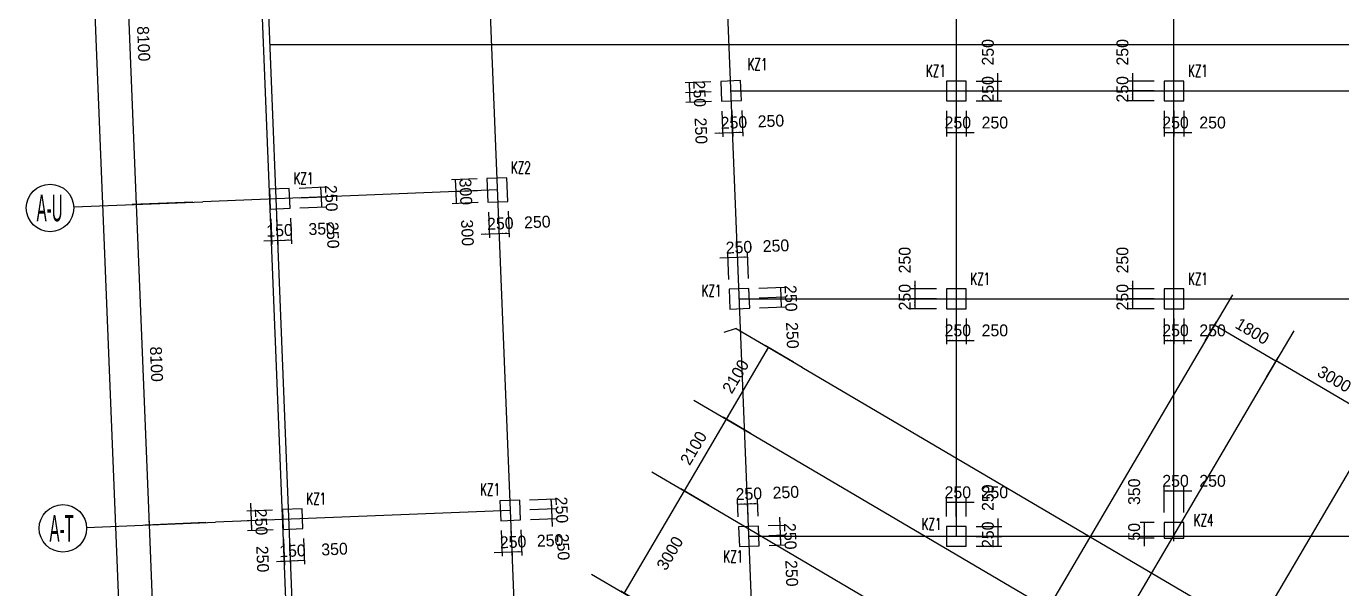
# Model space of a CAD drawing. Extents: x 387171 to 699106, y 11966 to 245688.
# Drawn here: x 471364 to 504596, y 189266 to 203470 of the extents above; entities that cross this region are included whole.
import ezdxf

# ---------------------------------------------------------------- set-up
doc = ezdxf.new("R2010")
doc.units = 0
doc.header["$LTSCALE"] = 100
doc.header["$MEASUREMENT"] = 0
for name, color, linetype in [('COLU', 7, 'Continuous'), ('DIM', 3, 'Continuous'), ('DOTE', 253, 'Continuous'), ('L-AXIS', 3, 'Continuous'), ('NUM', 7, 'Continuous'), ('Q-dote', 253, 'Continuous')]:
    doc.layers.add(name, color=color, linetype=linetype)
doc.styles.add('hztxt', font='hztxt')
doc.styles.get("Standard").update_dxf_attribs({"font": 'standard'})
doc.dimstyles.get("Standard").update_dxf_attribs({"dimtxt": 300, "dimasz": 100, "dimexe": 100, "dimexo": 250, "dimgap": 100, "dimtad": 0, "dimtoh": 1, "dimdec": 0, "dimdsep": 46, "dimcen": 0.09, "dimclrt": 7, "dimadec": 0, "dimazin": 0, "dimtfac": 1, "dimtdec": 4, "dimtofl": 0, "dimtmove": 0, "dimatfit": 3, "dimfxl": 1, "dimtolj": 1, "dimtzin": 0, "dimarcsym": 0})

# ---------------------------------------------------------------- blocks, each defined once
blk = doc.blocks.new('*D3059')
at = {"layer": 'L-AXIS', "color": 0, "linetype": 'ByBlock', "lineweight": -2}
for p, q in [((474241, 232201), (471867, 232105)), ((478441, 70839), (471967, 232109)), ((480715, 70931), (478341, 70835))]:
    blk.add_line(p, q, dxfattribs=at)
for points in [[(471967, 232109), (471988, 232010), (471954, 232009)], [(478441, 70839), (478420, 70939), (478453, 70940)]]:
    blk.add_solid(points, dxfattribs=at)
at = {"layer": 'L-AXIS', "color": 7, "linetype": 'Continuous', "lineweight": -2, "insert": (475554, 151488), "char_height": 300, "width": 1111.67, "attachment_point": 5, "rotation": 272.2988, "style": 'hztxt'}
blk.add_mtext('161400', dxfattribs=at)
blk = doc.blocks.new('*D3378')
at = {"layer": 'L-AXIS', "color": 0, "linetype": 'ByBlock', "lineweight": -2}
for p, q in [((475248, 207121), (473715, 207059)), ((473815, 207063), (474140, 198970)), ((475573, 199028), (474040, 198966))]:
    blk.add_line(p, q, dxfattribs=at)
for points in [[(473815, 207063), (473836, 206964), (473802, 206963)], [(474140, 198970), (474119, 199069), (474153, 199071)]]:
    blk.add_solid(points, dxfattribs=at)
at = {"layer": 'L-AXIS', "color": 7, "linetype": 'Continuous', "lineweight": -2, "insert": (474327, 203031), "char_height": 300, "width": 775, "attachment_point": 5, "rotation": 272.2988, "style": 'hztxt'}
blk.add_mtext('8100', dxfattribs=at)
blk = doc.blocks.new('*D2542')
at = {"layer": 'L-AXIS', "color": 0, "linetype": 'ByBlock', "lineweight": -2}
for p, q in [((475898, 190934), (474365, 190872)), ((474465, 190876), (474790, 182783)), ((476223, 182841), (474690, 182779))]:
    blk.add_line(p, q, dxfattribs=at)
for points in [[(474465, 190876), (474486, 190777), (474452, 190776)], [(474790, 182783), (474769, 182882), (474802, 182884)]]:
    blk.add_solid(points, dxfattribs=at)
at = {"layer": 'L-AXIS', "color": 7, "linetype": 'Continuous', "lineweight": -2, "insert": (474977, 186844), "char_height": 300, "width": 775, "attachment_point": 5, "rotation": 272.2988, "style": 'hztxt'}
blk.add_mtext('8100', dxfattribs=at)
blk = doc.blocks.new('*D3063')
at = {"layer": 'L-AXIS', "color": 0, "linetype": 'ByBlock', "lineweight": -2}
for p, q in [((475573, 199028), (474040, 198966)), ((474140, 198970), (474465, 190876)), ((475898, 190934), (474365, 190872))]:
    blk.add_line(p, q, dxfattribs=at)
for points in [[(474140, 198970), (474161, 198871), (474127, 198869)], [(474465, 190876), (474444, 190976), (474478, 190977)]]:
    blk.add_solid(points, dxfattribs=at)
at = {"layer": 'L-AXIS', "color": 7, "linetype": 'Continuous', "lineweight": -2, "insert": (474652, 194937), "char_height": 300, "width": 775, "attachment_point": 5, "rotation": 272.2988, "style": 'hztxt'}
blk.add_mtext('8100', dxfattribs=at)
blk = doc.blocks.new('_AXISO')
blk.add_circle((0, 0), 0.5)
blk = doc.blocks.new('*D4190')
at = {"layer": 'L-AXIS', "color": 0, "linetype": 'ByBlock', "lineweight": -2}
for p, q in [((488617, 191366), (487904, 191785)), ((486470, 189148), (487990, 191735)), ((487096, 188780), (486383, 189199))]:
    blk.add_line(p, q, dxfattribs=at)
for points in [[(487990, 191735), (487954, 191640), (487925, 191657)], [(486470, 189148), (486506, 189243), (486535, 189226)]]:
    blk.add_solid(points, dxfattribs=at)
at = {"layer": 'L-AXIS', "color": 7, "linetype": 'Continuous', "lineweight": -2, "insert": (487623, 190160), "char_height": 300, "width": 780, "attachment_point": 5, "rotation": 59.5454, "style": 'hztxt'}
blk.add_mtext('3000', dxfattribs=at)
blk = doc.blocks.new('*D3271')
at = {"layer": 'L-AXIS', "color": 0, "linetype": 'ByBlock', "lineweight": -2}
for p, q in [((501148, 195522), (501435, 196010)), ((502936, 195012), (501384, 195924)), ((502700, 194610), (502987, 195098))]:
    blk.add_line(p, q, dxfattribs=at)
for points in [[(501384, 195924), (501479, 195888), (501462, 195859)], [(502936, 195012), (502841, 195048), (502858, 195077)]]:
    blk.add_solid(points, dxfattribs=at)
at = {"layer": 'L-AXIS', "color": 7, "linetype": 'Continuous', "lineweight": -2, "insert": (502338, 195769), "char_height": 300, "width": 690, "attachment_point": 5, "rotation": 329.5454, "style": 'hztxt'}
blk.add_mtext('1800', dxfattribs=at)
blk = doc.blocks.new('*D3237')
at = {"layer": 'L-AXIS', "color": 0, "linetype": 'ByBlock', "lineweight": -2}
for p, q in [((490746, 194987), (490033, 195406)), ((489055, 193545), (490119, 195355)), ((489681, 193176), (488968, 193596))]:
    blk.add_line(p, q, dxfattribs=at)
for points in [[(490119, 195355), (490083, 195260), (490054, 195277)], [(489055, 193545), (489091, 193639), (489120, 193623)]]:
    blk.add_solid(points, dxfattribs=at)
at = {"layer": 'L-AXIS', "color": 7, "linetype": 'Continuous', "lineweight": -2, "insert": (489285, 194627), "char_height": 300, "width": 775, "attachment_point": 5, "rotation": 59.5454, "style": 'hztxt'}
blk.add_mtext('2100', dxfattribs=at)
blk = doc.blocks.new('*D3461')
at = {"layer": 'L-AXIS', "color": 0, "linetype": 'ByBlock', "lineweight": -2}
for p, q in [((487990, 191735), (489055, 193545)), ((489681, 193176), (488968, 193596)), ((488617, 191366), (487904, 191785))]:
    blk.add_line(p, q, dxfattribs=at)
for points in [[(489055, 193545), (489018, 193450), (488990, 193467)], [(487990, 191735), (488026, 191829), (488055, 191812)]]:
    blk.add_solid(points, dxfattribs=at)
at = {"layer": 'L-AXIS', "color": 7, "linetype": 'Continuous', "lineweight": -2, "insert": (488221, 192817), "char_height": 300, "width": 775, "attachment_point": 5, "rotation": 59.5454, "style": 'hztxt'}
blk.add_mtext('2100', dxfattribs=at)
blk = doc.blocks.new('*D1525')
at = {"layer": 'L-AXIS', "color": 0, "linetype": 'ByBlock', "lineweight": -2}
for p, q in [((502704, 194617), (502991, 195104)), ((505526, 193498), (502940, 195018)), ((505290, 193096), (505577, 193584))]:
    blk.add_line(p, q, dxfattribs=at)
for points in [[(502940, 195018), (503034, 194982), (503018, 194953)], [(505526, 193498), (505431, 193534), (505448, 193563)]]:
    blk.add_solid(points, dxfattribs=at)
at = {"layer": 'L-AXIS', "color": 7, "linetype": 'Continuous', "lineweight": -2, "insert": (504410, 194560), "char_height": 300, "width": 780, "attachment_point": 5, "rotation": 329.5454, "style": 'hztxt'}
blk.add_mtext('3000', dxfattribs=at)
blk = doc.blocks.new('*D1297')
at = {"layer": 'DIM', "color": 0, "linetype": 'ByBlock', "lineweight": -2}
for p, q in [((500108, 191188), (500108, 191838)), ((500358, 191188), (500358, 191838)), ((500108, 191738), (500358, 191738))]:
    blk.add_line(p, q, dxfattribs=at)
for points in [[(500108, 191738), (500208, 191755), (500208, 191721)], [(500358, 191738), (500258, 191721), (500258, 191755)]]:
    blk.add_solid(points, dxfattribs=at)
at = {"layer": 'DIM', "color": 7, "linetype": 'Continuous', "lineweight": -2, "insert": (500398, 191988), "char_height": 300, "width": 566.67, "attachment_point": 5, "style": 'hztxt'}
blk.add_mtext('250', dxfattribs=at)
blk = doc.blocks.new('*D3712')
at = {"layer": 'DIM', "color": 0, "linetype": 'ByBlock', "lineweight": -2}
for p, q in [((500358, 191188), (500358, 191838)), ((500608, 191188), (500608, 191838)), ((500158, 191738), (500808, 191738))]:
    blk.add_line(p, q, dxfattribs=at)
for points in [[(500358, 191738), (500258, 191721), (500258, 191755)], [(500608, 191738), (500708, 191755), (500708, 191721)]]:
    blk.add_solid(points, dxfattribs=at)
at = {"layer": 'DIM', "color": 7, "linetype": 'Continuous', "lineweight": -2, "insert": (501334, 191988), "char_height": 300, "width": 566.67, "attachment_point": 5, "style": 'hztxt'}
blk.add_mtext('250', dxfattribs=at)
blk = doc.blocks.new('*D1201')
at = {"layer": 'DIM', "color": 0, "linetype": 'ByBlock', "lineweight": -2}
for p, q in [((495358, 190838), (496008, 190838)), ((495908, 191038), (495908, 190388)), ((495358, 190588), (496008, 190588))]:
    blk.add_line(p, q, dxfattribs=at)
for points in [[(495908, 190838), (495891, 190938), (495925, 190938)], [(495908, 190588), (495925, 190488), (495891, 190488)]]:
    blk.add_solid(points, dxfattribs=at)
at = {"layer": 'DIM', "color": 7, "linetype": 'Continuous', "lineweight": -2, "insert": (495658, 191564), "char_height": 300, "width": 566.67, "attachment_point": 5, "rotation": 90, "style": 'hztxt'}
blk.add_mtext('250', dxfattribs=at)
blk = doc.blocks.new('*D1178')
at = {"layer": 'DIM', "color": 0, "linetype": 'ByBlock', "lineweight": -2}
for p, q in [((495358, 190588), (496008, 190588)), ((495908, 190588), (495908, 190338)), ((495358, 190338), (496008, 190338))]:
    blk.add_line(p, q, dxfattribs=at)
for points in [[(495908, 190588), (495925, 190488), (495891, 190488)], [(495908, 190338), (495891, 190438), (495925, 190438)]]:
    blk.add_solid(points, dxfattribs=at)
at = {"layer": 'DIM', "color": 7, "linetype": 'Continuous', "lineweight": -2, "insert": (495658, 190628), "char_height": 300, "width": 566.67, "attachment_point": 5, "rotation": 90, "style": 'hztxt'}
blk.add_mtext('250', dxfattribs=at)
blk = doc.blocks.new('*D3565')
at = {"layer": 'DIM', "color": 0, "linetype": 'ByBlock', "lineweight": -2}
for p, q in [((494608, 191088), (494608, 191549)), ((494608, 191449), (494858, 191449)), ((494858, 191088), (494858, 191549))]:
    blk.add_line(p, q, dxfattribs=at)
for points in [[(494608, 191449), (494708, 191466), (494708, 191433)], [(494858, 191449), (494758, 191433), (494758, 191466)]]:
    blk.add_solid(points, dxfattribs=at)
at = {"layer": 'DIM', "color": 7, "linetype": 'Continuous', "lineweight": -2, "insert": (494898, 191699), "char_height": 300, "width": 566.67, "attachment_point": 5, "style": 'hztxt'}
blk.add_mtext('250', dxfattribs=at)
blk = doc.blocks.new('*D3812')
at = {"layer": 'DIM', "color": 0, "linetype": 'ByBlock', "lineweight": -2}
for p, q in [((494658, 191449), (495308, 191449)), ((494858, 191088), (494858, 191549)), ((495108, 191088), (495108, 191549))]:
    blk.add_line(p, q, dxfattribs=at)
for points in [[(494858, 191449), (494758, 191433), (494758, 191466)], [(495108, 191449), (495208, 191466), (495208, 191433)]]:
    blk.add_solid(points, dxfattribs=at)
at = {"layer": 'DIM', "color": 7, "linetype": 'Continuous', "lineweight": -2, "insert": (495834, 191699), "char_height": 300, "width": 566.67, "attachment_point": 5, "style": 'hztxt'}
blk.add_mtext('250', dxfattribs=at)
blk = doc.blocks.new('*D4278')
at = {"layer": 'DIM', "color": 0, "linetype": 'ByBlock', "lineweight": -2}
for p, q in [((494358, 196838), (493708, 196838)), ((493808, 197038), (493808, 196388)), ((494358, 196588), (493708, 196588))]:
    blk.add_line(p, q, dxfattribs=at)
for points in [[(493808, 196838), (493791, 196938), (493825, 196938)], [(493808, 196588), (493825, 196488), (493791, 196488)]]:
    blk.add_solid(points, dxfattribs=at)
at = {"layer": 'DIM', "color": 7, "linetype": 'Continuous', "lineweight": -2, "insert": (493558, 197564), "char_height": 300, "width": 566.67, "attachment_point": 5, "rotation": 90, "style": 'hztxt'}
blk.add_mtext('250', dxfattribs=at)
blk = doc.blocks.new('*D141')
at = {"layer": 'DIM', "color": 0, "linetype": 'ByBlock', "lineweight": -2}
for p, q in [((494358, 196588), (493708, 196588)), ((493808, 196588), (493808, 196338)), ((494358, 196338), (493708, 196338))]:
    blk.add_line(p, q, dxfattribs=at)
for points in [[(493808, 196588), (493825, 196488), (493791, 196488)], [(493808, 196338), (493791, 196438), (493825, 196438)]]:
    blk.add_solid(points, dxfattribs=at)
at = {"layer": 'DIM', "color": 7, "linetype": 'Continuous', "lineweight": -2, "insert": (493558, 196628), "char_height": 300, "width": 566.67, "attachment_point": 5, "rotation": 90, "style": 'hztxt'}
blk.add_mtext('250', dxfattribs=at)
blk = doc.blocks.new('*D2603')
at = {"layer": 'DIM', "color": 0, "linetype": 'ByBlock', "lineweight": -2}
for p, q in [((494608, 196088), (494608, 195438)), ((494858, 196088), (494858, 195438)), ((494608, 195538), (494858, 195538))]:
    blk.add_line(p, q, dxfattribs=at)
for points in [[(494608, 195538), (494708, 195555), (494708, 195521)], [(494858, 195538), (494758, 195521), (494758, 195555)]]:
    blk.add_solid(points, dxfattribs=at)
at = {"layer": 'DIM', "color": 7, "linetype": 'Continuous', "lineweight": -2, "insert": (494898, 195788), "char_height": 300, "width": 566.67, "attachment_point": 5, "style": 'hztxt'}
blk.add_mtext('250', dxfattribs=at)
blk = doc.blocks.new('*D2580')
at = {"layer": 'DIM', "color": 0, "linetype": 'ByBlock', "lineweight": -2}
for p, q in [((494858, 196088), (494858, 195438)), ((495108, 196088), (495108, 195438)), ((494658, 195538), (495308, 195538))]:
    blk.add_line(p, q, dxfattribs=at)
for points in [[(494858, 195538), (494758, 195521), (494758, 195555)], [(495108, 195538), (495208, 195555), (495208, 195521)]]:
    blk.add_solid(points, dxfattribs=at)
at = {"layer": 'DIM', "color": 7, "linetype": 'Continuous', "lineweight": -2, "insert": (495834, 195788), "char_height": 300, "width": 566.67, "attachment_point": 5, "style": 'hztxt'}
blk.add_mtext('250', dxfattribs=at)
blk = doc.blocks.new('*D2801')
at = {"layer": 'DIM', "color": 0, "linetype": 'ByBlock', "lineweight": -2}
for p, q in [((499858, 196838), (499208, 196838)), ((499308, 197038), (499308, 196388)), ((499858, 196588), (499208, 196588))]:
    blk.add_line(p, q, dxfattribs=at)
for points in [[(499308, 196838), (499291, 196938), (499325, 196938)], [(499308, 196588), (499325, 196488), (499291, 196488)]]:
    blk.add_solid(points, dxfattribs=at)
at = {"layer": 'DIM', "color": 7, "linetype": 'Continuous', "lineweight": -2, "insert": (499058, 197564), "char_height": 300, "width": 566.67, "attachment_point": 5, "rotation": 90, "style": 'hztxt'}
blk.add_mtext('250', dxfattribs=at)
blk = doc.blocks.new('*D3045')
at = {"layer": 'DIM', "color": 0, "linetype": 'ByBlock', "lineweight": -2}
for p, q in [((499858, 196588), (499208, 196588)), ((499308, 196588), (499308, 196338)), ((499858, 196338), (499208, 196338))]:
    blk.add_line(p, q, dxfattribs=at)
for points in [[(499308, 196588), (499325, 196488), (499291, 196488)], [(499308, 196338), (499291, 196438), (499325, 196438)]]:
    blk.add_solid(points, dxfattribs=at)
at = {"layer": 'DIM', "color": 7, "linetype": 'Continuous', "lineweight": -2, "insert": (499058, 196628), "char_height": 300, "width": 566.67, "attachment_point": 5, "rotation": 90, "style": 'hztxt'}
blk.add_mtext('250', dxfattribs=at)
blk = doc.blocks.new('*D3501')
at = {"layer": 'DIM', "color": 0, "linetype": 'ByBlock', "lineweight": -2}
for p, q in [((500108, 196088), (500108, 195438)), ((500358, 196088), (500358, 195438)), ((500108, 195538), (500358, 195538))]:
    blk.add_line(p, q, dxfattribs=at)
for points in [[(500108, 195538), (500208, 195555), (500208, 195521)], [(500358, 195538), (500258, 195521), (500258, 195555)]]:
    blk.add_solid(points, dxfattribs=at)
at = {"layer": 'DIM', "color": 7, "linetype": 'Continuous', "lineweight": -2, "insert": (500398, 195788), "char_height": 300, "width": 566.67, "attachment_point": 5, "style": 'hztxt'}
blk.add_mtext('250', dxfattribs=at)
blk = doc.blocks.new('*D1564')
at = {"layer": 'DIM', "color": 0, "linetype": 'ByBlock', "lineweight": -2}
for p, q in [((500358, 196088), (500358, 195438)), ((500608, 196088), (500608, 195438)), ((500158, 195538), (500808, 195538))]:
    blk.add_line(p, q, dxfattribs=at)
for points in [[(500358, 195538), (500258, 195521), (500258, 195555)], [(500608, 195538), (500708, 195555), (500708, 195521)]]:
    blk.add_solid(points, dxfattribs=at)
at = {"layer": 'DIM', "color": 7, "linetype": 'Continuous', "lineweight": -2, "insert": (501334, 195788), "char_height": 300, "width": 566.67, "attachment_point": 5, "style": 'hztxt'}
blk.add_mtext('250', dxfattribs=at)
blk = doc.blocks.new('*D3026')
at = {"layer": 'DIM', "color": 0, "linetype": 'ByBlock', "lineweight": -2}
for p, q in [((494608, 201338), (494608, 200688)), ((494858, 201338), (494858, 200688)), ((494608, 200788), (494858, 200788))]:
    blk.add_line(p, q, dxfattribs=at)
for points in [[(494608, 200788), (494708, 200805), (494708, 200771)], [(494858, 200788), (494758, 200771), (494758, 200805)]]:
    blk.add_solid(points, dxfattribs=at)
at = {"layer": 'DIM', "color": 7, "linetype": 'Continuous', "lineweight": -2, "insert": (494898, 201038), "char_height": 300, "width": 566.67, "attachment_point": 5, "style": 'hztxt'}
blk.add_mtext('250', dxfattribs=at)
blk = doc.blocks.new('*D3249')
at = {"layer": 'DIM', "color": 0, "linetype": 'ByBlock', "lineweight": -2}
for p, q in [((494858, 201338), (494858, 200688)), ((495108, 201338), (495108, 200688)), ((494658, 200788), (495308, 200788))]:
    blk.add_line(p, q, dxfattribs=at)
for points in [[(494858, 200788), (494758, 200771), (494758, 200805)], [(495108, 200788), (495208, 200805), (495208, 200771)]]:
    blk.add_solid(points, dxfattribs=at)
at = {"layer": 'DIM', "color": 7, "linetype": 'Continuous', "lineweight": -2, "insert": (495834, 201038), "char_height": 300, "width": 566.67, "attachment_point": 5, "style": 'hztxt'}
blk.add_mtext('250', dxfattribs=at)
blk = doc.blocks.new('*D1546')
at = {"layer": 'DIM', "color": 0, "linetype": 'ByBlock', "lineweight": -2}
for p, q in [((495358, 201838), (496008, 201838)), ((495908, 201588), (495908, 201838)), ((495358, 201588), (496008, 201588))]:
    blk.add_line(p, q, dxfattribs=at)
for points in [[(495908, 201838), (495925, 201738), (495891, 201738)], [(495908, 201588), (495891, 201688), (495925, 201688)]]:
    blk.add_solid(points, dxfattribs=at)
at = {"layer": 'DIM', "color": 7, "linetype": 'Continuous', "lineweight": -2, "insert": (495658, 201878), "char_height": 300, "width": 566.67, "attachment_point": 5, "rotation": 90, "style": 'hztxt'}
blk.add_mtext('250', dxfattribs=at)
blk = doc.blocks.new('*D1821')
at = {"layer": 'DIM', "color": 0, "linetype": 'ByBlock', "lineweight": -2}
for p, q in [((495358, 202088), (496008, 202088)), ((495908, 201638), (495908, 202288)), ((495358, 201838), (496008, 201838))]:
    blk.add_line(p, q, dxfattribs=at)
for points in [[(495908, 202088), (495891, 202188), (495925, 202188)], [(495908, 201838), (495925, 201738), (495891, 201738)]]:
    blk.add_solid(points, dxfattribs=at)
at = {"layer": 'DIM', "color": 7, "linetype": 'Continuous', "lineweight": -2, "insert": (495658, 202814), "char_height": 300, "width": 566.67, "attachment_point": 5, "rotation": 90, "style": 'hztxt'}
blk.add_mtext('250', dxfattribs=at)
blk = doc.blocks.new('*D2049')
at = {"layer": 'DIM', "color": 0, "linetype": 'ByBlock', "lineweight": -2}
for p, q in [((499858, 202088), (499208, 202088)), ((499308, 202288), (499308, 201638)), ((499858, 201838), (499208, 201838))]:
    blk.add_line(p, q, dxfattribs=at)
for points in [[(499308, 202088), (499291, 202188), (499325, 202188)], [(499308, 201838), (499325, 201738), (499291, 201738)]]:
    blk.add_solid(points, dxfattribs=at)
at = {"layer": 'DIM', "color": 7, "linetype": 'Continuous', "lineweight": -2, "insert": (499058, 202814), "char_height": 300, "width": 566.67, "attachment_point": 5, "rotation": 90, "style": 'hztxt'}
blk.add_mtext('250', dxfattribs=at)
blk = doc.blocks.new('*D2024')
at = {"layer": 'DIM', "color": 0, "linetype": 'ByBlock', "lineweight": -2}
for p, q in [((499858, 201838), (499208, 201838)), ((499308, 201838), (499308, 201588)), ((499858, 201588), (499208, 201588))]:
    blk.add_line(p, q, dxfattribs=at)
for points in [[(499308, 201838), (499325, 201738), (499291, 201738)], [(499308, 201588), (499291, 201688), (499325, 201688)]]:
    blk.add_solid(points, dxfattribs=at)
at = {"layer": 'DIM', "color": 7, "linetype": 'Continuous', "lineweight": -2, "insert": (499058, 201878), "char_height": 300, "width": 566.67, "attachment_point": 5, "rotation": 90, "style": 'hztxt'}
blk.add_mtext('250', dxfattribs=at)
blk = doc.blocks.new('*D2238')
at = {"layer": 'DIM', "color": 0, "linetype": 'ByBlock', "lineweight": -2}
for p, q in [((500108, 201338), (500108, 200688)), ((500358, 201338), (500358, 200688)), ((500108, 200788), (500358, 200788))]:
    blk.add_line(p, q, dxfattribs=at)
for points in [[(500108, 200788), (500208, 200805), (500208, 200771)], [(500358, 200788), (500258, 200771), (500258, 200805)]]:
    blk.add_solid(points, dxfattribs=at)
at = {"layer": 'DIM', "color": 7, "linetype": 'Continuous', "lineweight": -2, "insert": (500398, 201038), "char_height": 300, "width": 566.67, "attachment_point": 5, "style": 'hztxt'}
blk.add_mtext('250', dxfattribs=at)
blk = doc.blocks.new('*D573')
at = {"layer": 'DIM', "color": 0, "linetype": 'ByBlock', "lineweight": -2}
for p, q in [((500358, 201338), (500358, 200688)), ((500608, 201338), (500608, 200688)), ((500158, 200788), (500808, 200788))]:
    blk.add_line(p, q, dxfattribs=at)
for points in [[(500358, 200788), (500258, 200771), (500258, 200805)], [(500608, 200788), (500708, 200805), (500708, 200771)]]:
    blk.add_solid(points, dxfattribs=at)
at = {"layer": 'DIM', "color": 7, "linetype": 'Continuous', "lineweight": -2, "insert": (501334, 201038), "char_height": 300, "width": 566.67, "attachment_point": 5, "style": 'hztxt'}
blk.add_mtext('250', dxfattribs=at)
blk = doc.blocks.new('*D791')
at = {"layer": 'DIM', "color": 0, "linetype": 'ByBlock', "lineweight": -2}
for p, q in [((489869, 196858), (490519, 196884)), ((490419, 196880), (490429, 196630)), ((489879, 196608), (490529, 196634))]:
    blk.add_line(p, q, dxfattribs=at)
for points in [[(490419, 196880), (490439, 196781), (490406, 196779)], [(490429, 196630), (490408, 196729), (490441, 196731)]]:
    blk.add_solid(points, dxfattribs=at)
at = {"layer": 'DIM', "color": 7, "linetype": 'Continuous', "lineweight": -2, "insert": (490680, 196600), "char_height": 300, "width": 566.67, "attachment_point": 5, "rotation": 272.2988, "style": 'hztxt'}
blk.add_mtext('250', dxfattribs=at)
blk = doc.blocks.new('*D1014')
at = {"layer": 'DIM', "color": 0, "linetype": 'ByBlock', "lineweight": -2}
for p, q in [((489879, 196608), (490529, 196634)), ((490429, 196630), (490439, 196380)), ((489889, 196358), (490539, 196384))]:
    blk.add_line(p, q, dxfattribs=at)
for points in [[(490429, 196630), (490449, 196531), (490416, 196529)], [(490439, 196380), (490418, 196479), (490451, 196481)]]:
    blk.add_solid(points, dxfattribs=at)
at = {"layer": 'DIM', "color": 7, "linetype": 'Continuous', "lineweight": -2, "insert": (490718, 195664), "char_height": 300, "width": 566.67, "attachment_point": 5, "rotation": 272.2988, "style": 'hztxt'}
blk.add_mtext('250', dxfattribs=at)
blk = doc.blocks.new('*D3456')
at = {"layer": 'DIM', "color": 0, "linetype": 'ByBlock', "lineweight": -2}
for p, q in [((489359, 197088), (489333, 197737)), ((488888, 197619), (489537, 197645)), ((489110, 197078), (489084, 197727))]:
    blk.add_line(p, q, dxfattribs=at)
for points in [[(489088, 197627), (488988, 197606), (488987, 197640)], [(489337, 197637), (489437, 197658), (489438, 197624)]]:
    blk.add_solid(points, dxfattribs=at)
at = {"layer": 'DIM', "color": 7, "linetype": 'Continuous', "lineweight": -2, "insert": (489368, 197888), "char_height": 300, "width": 566.67, "attachment_point": 5, "rotation": 2.2988, "style": 'hztxt'}
blk.add_mtext('250', dxfattribs=at)
blk = doc.blocks.new('*D3928')
at = {"layer": 'DIM', "color": 0, "linetype": 'ByBlock', "lineweight": -2}
for p, q in [((489359, 197088), (489333, 197737)), ((489609, 197098), (489583, 197747)), ((489337, 197637), (489587, 197647))]:
    blk.add_line(p, q, dxfattribs=at)
for points in [[(489337, 197637), (489437, 197658), (489438, 197624)], [(489587, 197647), (489488, 197626), (489487, 197660)]]:
    blk.add_solid(points, dxfattribs=at)
at = {"layer": 'DIM', "color": 7, "linetype": 'Continuous', "lineweight": -2, "insert": (490303, 197926), "char_height": 300, "width": 566.67, "attachment_point": 5, "rotation": 2.2988, "style": 'hztxt'}
blk.add_mtext('250', dxfattribs=at)
blk = doc.blocks.new('*D1118')
at = {"layer": 'DIM', "color": 0, "linetype": 'ByBlock', "lineweight": -2}
for p, q in [((477026, 191430), (477053, 190780)), ((477584, 191252), (476935, 191226)), ((477594, 191002), (476945, 190976))]:
    blk.add_line(p, q, dxfattribs=at)
for points in [[(477035, 191230), (477014, 191329), (477047, 191330)], [(477045, 190980), (477065, 190881), (477032, 190879)]]:
    blk.add_solid(points, dxfattribs=at)
at = {"layer": 'DIM', "color": 7, "linetype": 'Continuous', "lineweight": -2, "insert": (477296, 190950), "char_height": 300, "width": 566.67, "attachment_point": 5, "rotation": 272.2988, "style": 'hztxt'}
blk.add_mtext('250', dxfattribs=at)
blk = doc.blocks.new('*D1345')
at = {"layer": 'DIM', "color": 0, "linetype": 'ByBlock', "lineweight": -2}
for p, q in [((477594, 191002), (476945, 190976)), ((477604, 190752), (476955, 190726)), ((477045, 190980), (477055, 190730))]:
    blk.add_line(p, q, dxfattribs=at)
for points in [[(477045, 190980), (477065, 190881), (477032, 190879)], [(477055, 190730), (477034, 190829), (477067, 190831)]]:
    blk.add_solid(points, dxfattribs=at)
at = {"layer": 'DIM', "color": 7, "linetype": 'Continuous', "lineweight": -2, "insert": (477334, 190014), "char_height": 300, "width": 566.67, "attachment_point": 5, "rotation": 272.2988, "style": 'hztxt'}
blk.add_mtext('250', dxfattribs=at)
blk = doc.blocks.new('*D1595')
at = {"layer": 'DIM', "color": 0, "linetype": 'ByBlock', "lineweight": -2}
for p, q in [((477864, 190513), (477890, 189863)), ((478014, 190519), (478040, 189869)), ((477686, 189955), (478236, 189977))]:
    blk.add_line(p, q, dxfattribs=at)
for points in [[(477886, 189963), (477787, 189942), (477785, 189976)], [(478036, 189969), (478135, 189990), (478136, 189956)]]:
    blk.add_solid(points, dxfattribs=at)
at = {"layer": 'DIM', "color": 7, "linetype": 'Continuous', "lineweight": -2, "insert": (478087, 190221), "char_height": 300, "width": 476.67, "attachment_point": 5, "rotation": 2.2988, "style": 'hztxt'}
blk.add_mtext('150', dxfattribs=at)
blk = doc.blocks.new('*D4224')
at = {"layer": 'DIM', "color": 0, "linetype": 'ByBlock', "lineweight": -2}
for p, q in [((478014, 190519), (478040, 189869)), ((478364, 190533), (478390, 189883)), ((478036, 189969), (478386, 189983))]:
    blk.add_line(p, q, dxfattribs=at)
for points in [[(478036, 189969), (478135, 189990), (478136, 189956)], [(478386, 189983), (478286, 189962), (478285, 189996)]]:
    blk.add_solid(points, dxfattribs=at)
at = {"layer": 'DIM', "color": 7, "linetype": 'Continuous', "lineweight": -2, "insert": (479151, 190264), "char_height": 300, "width": 566.67, "attachment_point": 5, "rotation": 2.2988, "style": 'hztxt'}
blk.add_mtext('350', dxfattribs=at)
blk = doc.blocks.new('*D89')
at = {"layer": 'DIM', "color": 0, "linetype": 'ByBlock', "lineweight": -2}
for p, q in [((483360, 190733), (483386, 190084)), ((483609, 190743), (483635, 190094)), ((483182, 190176), (483831, 190202))]:
    blk.add_line(p, q, dxfattribs=at)
for points in [[(483382, 190184), (483282, 190163), (483281, 190196)], [(483631, 190194), (483731, 190214), (483732, 190181)]]:
    blk.add_solid(points, dxfattribs=at)
at = {"layer": 'DIM', "color": 7, "linetype": 'Continuous', "lineweight": -2, "insert": (483662, 190445), "char_height": 300, "width": 566.67, "attachment_point": 5, "rotation": 2.2988, "style": 'hztxt'}
blk.add_mtext('250', dxfattribs=at)
blk = doc.blocks.new('*D312')
at = {"layer": 'DIM', "color": 0, "linetype": 'ByBlock', "lineweight": -2}
for p, q in [((483859, 190753), (483885, 190104)), ((483609, 190743), (483635, 190094)), ((483631, 190194), (483881, 190204))]:
    blk.add_line(p, q, dxfattribs=at)
for points in [[(483631, 190194), (483731, 190214), (483732, 190181)], [(483881, 190204), (483782, 190183), (483781, 190216)]]:
    blk.add_solid(points, dxfattribs=at)
at = {"layer": 'DIM', "color": 7, "linetype": 'Continuous', "lineweight": -2, "insert": (484597, 190483), "char_height": 300, "width": 566.67, "attachment_point": 5, "rotation": 2.2988, "style": 'hztxt'}
blk.add_mtext('250', dxfattribs=at)
blk = doc.blocks.new('*D540')
at = {"layer": 'DIM', "color": 0, "linetype": 'ByBlock', "lineweight": -2}
for p, q in [((484656, 190835), (484630, 191485)), ((484089, 191263), (484738, 191289)), ((484099, 191013), (484748, 191039))]:
    blk.add_line(p, q, dxfattribs=at)
for points in [[(484638, 191285), (484618, 191384), (484651, 191385)], [(484648, 191035), (484669, 190936), (484636, 190934)]]:
    blk.add_solid(points, dxfattribs=at)
at = {"layer": 'DIM', "color": 7, "linetype": 'Continuous', "lineweight": -2, "insert": (484927, 190319), "char_height": 300, "width": 566.67, "attachment_point": 5, "rotation": 272.2988, "style": 'hztxt'}
blk.add_mtext('250', dxfattribs=at)
blk = doc.blocks.new('*D482')
at = {"layer": 'DIM', "color": 0, "linetype": 'ByBlock', "lineweight": -2}
for p, q in [((484079, 191513), (484728, 191539)), ((484638, 191285), (484628, 191535)), ((484089, 191263), (484738, 191289))]:
    blk.add_line(p, q, dxfattribs=at)
for points in [[(484628, 191535), (484649, 191435), (484616, 191434)], [(484638, 191285), (484618, 191384), (484651, 191385)]]:
    blk.add_solid(points, dxfattribs=at)
at = {"layer": 'DIM', "color": 7, "linetype": 'Continuous', "lineweight": -2, "insert": (484890, 191255), "char_height": 300, "width": 566.67, "attachment_point": 5, "rotation": 272.2988, "style": 'hztxt'}
blk.add_mtext('250', dxfattribs=at)
blk = doc.blocks.new('*D2991')
at = {"layer": 'DIM', "color": 0, "linetype": 'ByBlock', "lineweight": -2}
for p, q in [((477539, 198606), (477565, 197957)), ((477689, 198612), (477715, 197963)), ((477361, 198048), (477911, 198070))]:
    blk.add_line(p, q, dxfattribs=at)
for points in [[(477561, 198056), (477462, 198036), (477461, 198069)], [(477711, 198062), (477810, 198083), (477812, 198050)]]:
    blk.add_solid(points, dxfattribs=at)
at = {"layer": 'DIM', "color": 7, "linetype": 'Continuous', "lineweight": -2, "insert": (477762, 198315), "char_height": 300, "width": 476.67, "attachment_point": 5, "rotation": 2.2988, "style": 'hztxt'}
blk.add_mtext('150', dxfattribs=at)
blk = doc.blocks.new('*D3187')
at = {"layer": 'DIM', "color": 0, "linetype": 'ByBlock', "lineweight": -2}
for p, q in [((477689, 198612), (477715, 197963)), ((478039, 198626), (478065, 197977)), ((477711, 198062), (478061, 198077))]:
    blk.add_line(p, q, dxfattribs=at)
for points in [[(477711, 198062), (477810, 198083), (477812, 198050)], [(478061, 198077), (477961, 198056), (477960, 198089)]]:
    blk.add_solid(points, dxfattribs=at)
at = {"layer": 'DIM', "color": 7, "linetype": 'Continuous', "lineweight": -2, "insert": (478826, 198357), "char_height": 300, "width": 566.67, "attachment_point": 5, "rotation": 2.2988, "style": 'hztxt'}
blk.add_mtext('350', dxfattribs=at)
blk = doc.blocks.new('*D3701')
at = {"layer": 'DIM', "color": 0, "linetype": 'ByBlock', "lineweight": -2}
for p, q in [((478268, 199136), (478918, 199162)), ((478828, 198908), (478818, 199158)), ((478278, 198886), (478928, 198912))]:
    blk.add_line(p, q, dxfattribs=at)
for points in [[(478818, 199158), (478839, 199059), (478805, 199057)], [(478828, 198908), (478807, 199007), (478841, 199009)]]:
    blk.add_solid(points, dxfattribs=at)
at = {"layer": 'DIM', "color": 7, "linetype": 'Continuous', "lineweight": -2, "insert": (479107, 198192), "char_height": 300, "width": 566.67, "attachment_point": 5, "rotation": 272.2988, "style": 'hztxt'}
blk.add_mtext('250', dxfattribs=at)
blk = doc.blocks.new('*D3886')
at = {"layer": 'DIM', "color": 0, "linetype": 'ByBlock', "lineweight": -2}
for p, q in [((478258, 199385), (478908, 199412)), ((478818, 199158), (478808, 199408)), ((478268, 199136), (478918, 199162))]:
    blk.add_line(p, q, dxfattribs=at)
for points in [[(478808, 199408), (478829, 199308), (478795, 199307)], [(478818, 199158), (478797, 199257), (478831, 199258)]]:
    blk.add_solid(points, dxfattribs=at)
at = {"layer": 'DIM', "color": 7, "linetype": 'Continuous', "lineweight": -2, "insert": (479069, 199128), "char_height": 300, "width": 566.67, "attachment_point": 5, "rotation": 272.2988, "style": 'hztxt'}
blk.add_mtext('250', dxfattribs=at)
blk = doc.blocks.new('*D2006')
at = {"layer": 'DIM', "color": 0, "linetype": 'ByBlock', "lineweight": -2}
for p, q in [((482753, 199616), (482103, 199590)), ((482203, 199594), (482215, 199294)), ((482765, 199316), (482115, 199290))]:
    blk.add_line(p, q, dxfattribs=at)
for points in [[(482203, 199594), (482224, 199495), (482191, 199493)], [(482215, 199294), (482195, 199393), (482228, 199395)]]:
    blk.add_solid(points, dxfattribs=at)
at = {"layer": 'DIM', "color": 7, "linetype": 'Continuous', "lineweight": -2, "insert": (482466, 199289), "char_height": 300, "width": 566.67, "attachment_point": 5, "rotation": 272.2988, "style": 'hztxt'}
blk.add_mtext('300', dxfattribs=at)
blk = doc.blocks.new('*D1935')
at = {"layer": 'DIM', "color": 0, "linetype": 'ByBlock', "lineweight": -2}
for p, q in [((482765, 199316), (482115, 199290)), ((482215, 199294), (482227, 198994)), ((482777, 199016), (482127, 198990))]:
    blk.add_line(p, q, dxfattribs=at)
for points in [[(482215, 199294), (482236, 199195), (482203, 199194)], [(482227, 198994), (482207, 199094), (482240, 199095)]]:
    blk.add_solid(points, dxfattribs=at)
at = {"layer": 'DIM', "color": 7, "linetype": 'Continuous', "lineweight": -2, "insert": (482507, 198254), "char_height": 300, "width": 566.67, "attachment_point": 5, "rotation": 272.2988, "style": 'hztxt'}
blk.add_mtext('300', dxfattribs=at)
blk = doc.blocks.new('*D2196')
at = {"layer": 'DIM', "color": 0, "linetype": 'ByBlock', "lineweight": -2}
for p, q in [((483037, 198777), (483063, 198127)), ((483286, 198787), (483313, 198137)), ((482859, 198219), (483508, 198245))]:
    blk.add_line(p, q, dxfattribs=at)
for points in [[(483059, 198227), (482959, 198206), (482958, 198240)], [(483308, 198237), (483408, 198258), (483409, 198225)]]:
    blk.add_solid(points, dxfattribs=at)
at = {"layer": 'DIM', "color": 7, "linetype": 'Continuous', "lineweight": -2, "insert": (483339, 198489), "char_height": 300, "width": 566.67, "attachment_point": 5, "rotation": 2.2988, "style": 'hztxt'}
blk.add_mtext('250', dxfattribs=at)
blk = doc.blocks.new('*D2395')
at = {"layer": 'DIM', "color": 0, "linetype": 'ByBlock', "lineweight": -2}
for p, q in [((483286, 198787), (483313, 198137)), ((483536, 198797), (483562, 198147)), ((483308, 198237), (483558, 198247))]:
    blk.add_line(p, q, dxfattribs=at)
for points in [[(483308, 198237), (483408, 198258), (483409, 198225)], [(483558, 198247), (483459, 198227), (483458, 198260)]]:
    blk.add_solid(points, dxfattribs=at)
at = {"layer": 'DIM', "color": 7, "linetype": 'Continuous', "lineweight": -2, "insert": (484274, 198526), "char_height": 300, "width": 566.67, "attachment_point": 5, "rotation": 2.2988, "style": 'hztxt'}
blk.add_mtext('250', dxfattribs=at)
blk = doc.blocks.new('*D2717')
at = {"layer": 'DIM', "color": 0, "linetype": 'ByBlock', "lineweight": -2}
for p, q in [((488659, 202068), (488010, 202042)), ((488669, 201818), (488020, 201792)), ((488110, 202046), (488120, 201796))]:
    blk.add_line(p, q, dxfattribs=at)
for points in [[(488110, 202046), (488130, 201946), (488097, 201945)], [(488120, 201796), (488099, 201895), (488132, 201896)]]:
    blk.add_solid(points, dxfattribs=at)
at = {"layer": 'DIM', "color": 7, "linetype": 'Continuous', "lineweight": -2, "insert": (488371, 201766), "char_height": 300, "width": 566.67, "attachment_point": 5, "rotation": 272.2988, "style": 'hztxt'}
blk.add_mtext('250', dxfattribs=at)
blk = doc.blocks.new('*D2946')
at = {"layer": 'DIM', "color": 0, "linetype": 'ByBlock', "lineweight": -2}
for p, q in [((488669, 201818), (488020, 201792)), ((488120, 201796), (488130, 201546)), ((488679, 201568), (488030, 201542))]:
    blk.add_line(p, q, dxfattribs=at)
for points in [[(488120, 201796), (488140, 201697), (488107, 201695)], [(488130, 201546), (488109, 201645), (488142, 201647)]]:
    blk.add_solid(points, dxfattribs=at)
at = {"layer": 'DIM', "color": 7, "linetype": 'Continuous', "lineweight": -2, "insert": (488409, 200830), "char_height": 300, "width": 566.67, "attachment_point": 5, "rotation": 272.2988, "style": 'hztxt'}
blk.add_mtext('250', dxfattribs=at)
blk = doc.blocks.new('*D3141')
at = {"layer": 'DIM', "color": 0, "linetype": 'ByBlock', "lineweight": -2}
for p, q in [((488939, 201328), (488965, 200679)), ((489189, 201338), (489215, 200689)), ((488761, 200771), (489411, 200797))]:
    blk.add_line(p, q, dxfattribs=at)
for points in [[(488961, 200779), (488862, 200758), (488861, 200791)], [(489211, 200789), (489310, 200809), (489311, 200776)]]:
    blk.add_solid(points, dxfattribs=at)
at = {"layer": 'DIM', "color": 7, "linetype": 'Continuous', "lineweight": -2, "insert": (489241, 201040), "char_height": 300, "width": 566.67, "attachment_point": 5, "rotation": 2.2988, "style": 'hztxt'}
blk.add_mtext('250', dxfattribs=at)
blk = doc.blocks.new('*D3653')
at = {"layer": 'DIM', "color": 0, "linetype": 'ByBlock', "lineweight": -2}
for p, q in [((489189, 201338), (489215, 200689)), ((489439, 201348), (489465, 200699)), ((489211, 200789), (489461, 200799))]:
    blk.add_line(p, q, dxfattribs=at)
for points in [[(489211, 200789), (489310, 200809), (489311, 200776)], [(489461, 200799), (489361, 200778), (489360, 200811)]]:
    blk.add_solid(points, dxfattribs=at)
at = {"layer": 'DIM', "color": 7, "linetype": 'Continuous', "lineweight": -2, "insert": (490176, 201078), "char_height": 300, "width": 566.67, "attachment_point": 5, "rotation": 2.2988, "style": 'hztxt'}
blk.add_mtext('250', dxfattribs=at)
blk = doc.blocks.new('*D852')
at = {"layer": 'DIM', "color": 0, "linetype": 'ByBlock', "lineweight": -2}
for p, q in [((489351, 191078), (489334, 191501)), ((489600, 191088), (489583, 191511)), ((489338, 191401), (489587, 191411))]:
    blk.add_line(p, q, dxfattribs=at)
for points in [[(489338, 191401), (489437, 191422), (489438, 191388)], [(489587, 191411), (489488, 191390), (489487, 191424)]]:
    blk.add_solid(points, dxfattribs=at)
at = {"layer": 'DIM', "color": 7, "linetype": 'Continuous', "lineweight": -2, "insert": (489618, 191662), "char_height": 300, "width": 566.67, "attachment_point": 5, "rotation": 2.2988, "style": 'hztxt'}
blk.add_mtext('250', dxfattribs=at)
blk = doc.blocks.new('*D1073')
at = {"layer": 'DIM', "color": 0, "linetype": 'ByBlock', "lineweight": -2}
for p, q in [((489600, 191088), (489583, 191511)), ((489587, 191411), (489837, 191421)), ((489850, 191098), (489833, 191521))]:
    blk.add_line(p, q, dxfattribs=at)
for points in [[(489587, 191411), (489687, 191432), (489688, 191398)], [(489837, 191421), (489738, 191400), (489737, 191434)]]:
    blk.add_solid(points, dxfattribs=at)
at = {"layer": 'DIM', "color": 7, "linetype": 'Continuous', "lineweight": -2, "insert": (490553, 191700), "char_height": 300, "width": 566.67, "attachment_point": 5, "rotation": 2.2988, "style": 'hztxt'}
blk.add_mtext('250', dxfattribs=at)
blk = doc.blocks.new('*D1113')
at = {"layer": 'DIM', "color": 0, "linetype": 'ByBlock', "lineweight": -2}
for p, q in [((490110, 190858), (490501, 190873)), ((490393, 191069), (490419, 190420)), ((490120, 190608), (490511, 190624))]:
    blk.add_line(p, q, dxfattribs=at)
for points in [[(490401, 190869), (490381, 190969), (490414, 190970)], [(490411, 190620), (490432, 190520), (490399, 190519)]]:
    blk.add_solid(points, dxfattribs=at)
at = {"layer": 'DIM', "color": 7, "linetype": 'Continuous', "lineweight": -2, "insert": (490663, 190589), "char_height": 300, "width": 566.67, "attachment_point": 5, "rotation": 272.2988, "style": 'hztxt'}
blk.add_mtext('250', dxfattribs=at)
blk = doc.blocks.new('*D1329')
at = {"layer": 'DIM', "color": 0, "linetype": 'ByBlock', "lineweight": -2}
for p, q in [((490120, 190608), (490511, 190624)), ((490411, 190620), (490421, 190370)), ((490130, 190358), (490521, 190374))]:
    blk.add_line(p, q, dxfattribs=at)
for points in [[(490411, 190620), (490432, 190520), (490399, 190519)], [(490421, 190370), (490401, 190469), (490434, 190470)]]:
    blk.add_solid(points, dxfattribs=at)
at = {"layer": 'DIM', "color": 7, "linetype": 'Continuous', "lineweight": -2, "insert": (490700, 189654), "char_height": 300, "width": 566.67, "attachment_point": 5, "rotation": 272.2988, "style": 'hztxt'}
blk.add_mtext('250', dxfattribs=at)
blk = doc.blocks.new('*D1792')
at = {"layer": 'DIM', "color": 0, "linetype": 'ByBlock', "lineweight": -2}
for p, q in [((499858, 190938), (499504, 190938)), ((499604, 190938), (499604, 190588)), ((499858, 190588), (499504, 190588))]:
    blk.add_line(p, q, dxfattribs=at)
for points in [[(499604, 190938), (499620, 190838), (499587, 190838)], [(499604, 190588), (499587, 190688), (499620, 190688)]]:
    blk.add_solid(points, dxfattribs=at)
at = {"layer": 'DIM', "color": 7, "linetype": 'Continuous', "lineweight": -2, "insert": (499354, 191714), "char_height": 300, "width": 566.67, "attachment_point": 5, "rotation": 90, "style": 'hztxt'}
blk.add_mtext('350', dxfattribs=at)
blk = doc.blocks.new('*D2040')
at = {"layer": 'DIM', "color": 0, "linetype": 'ByBlock', "lineweight": -2}
for p, q in [((499604, 190788), (499604, 190338)), ((499858, 190588), (499504, 190588)), ((499858, 190538), (499504, 190538))]:
    blk.add_line(p, q, dxfattribs=at)
for points in [[(499604, 190588), (499587, 190688), (499620, 190688)], [(499604, 190538), (499620, 190438), (499587, 190438)]]:
    blk.add_solid(points, dxfattribs=at)
at = {"layer": 'DIM', "color": 7, "linetype": 'Continuous', "lineweight": -2, "insert": (499354, 190702), "char_height": 300, "width": 353.33, "attachment_point": 5, "rotation": 90, "style": 'hztxt'}
blk.add_mtext('50', dxfattribs=at)
blk = doc.blocks.new('1')
at = {"layer": 'DOTE'}
blk.add_line((458698, 592855), (587451, 458371), dxfattribs=at)
blk = doc.blocks.new('后浇带现场')
at = {"color": 6, "lineweight": 30}
blk.add_lwpolyline([(660511, 730049), (710056, 730049), (710057, 730849), (660479, 730849)], dxfattribs=at)
at = {"layer": 'Q-dote'}
blk.add_line((659263, 761135), (666731, 575100), dxfattribs=at)
at = {"color": 1, "lineweight": 30, "rotation": 318.5460777723208}
blk.add_blockref('1', (-77006, 620463), dxfattribs=at)

msp = doc.modelspace()

# ---------------------------------------------------------------- linework, layer by layer
at = {"color": 6, "lineweight": 30}
msp.add_lwpolyline([(476181.3, 232428.8), (494258.1, 233154.4), (494258.1, 231537.9), (540808.1, 231537.9), (540808.1, 232387.9), (590208.1, 232387.9), (590208.1, 232187.9), (593108.1, 232187.9), (593108.1, 230737.9), (608058.1, 230737.9), (608058.1, 231687.9), (648158.1, 231687.9), (648158.1, 230737.9), (657058.1, 230737.9), (657158.1, 196187.9), (658248.2, 196187.9), (663075.9, 83077.9), (659946, 47787.8), (654318.1, 48286.9), (653832.2, 42808.4), (496133.5, 56794.9), (482757.4, 68610.1), (476181.3, 232428.8)], dxfattribs=at)
at = {"layer": 'COLU'}
for points in [[(488929, 201578.1), (489428.6, 201598.2), (489408.6, 202097.8), (488909, 202077.7)], [(494608.1, 201587.9), (495108.1, 201587.9), (495108.1, 202087.9), (494608.1, 202087.9)], [(500108.1, 201587.9), (500608.1, 201587.9), (500608.1, 202087.9), (500108.1, 202087.9)], [(483026.6, 199026.5), (483526.2, 199046.5), (483502.1, 199646), (483002.5, 199626)], [(477529, 198855.8), (478028.6, 198875.9), (478008.6, 199375.5), (477509, 199355.4)], [(489139.8, 196328.1), (489639.4, 196348.2), (489619.3, 196847.8), (489119.7, 196827.7)], [(494608.1, 196337.9), (495108.1, 196337.9), (495108.1, 196837.9), (494608.1, 196837.9)], [(500108.1, 196337.9), (500608.1, 196337.9), (500608.1, 196837.9), (500108.1, 196837.9)], [(483349.5, 190982.9), (483849.1, 191003), (483829, 191502.6), (483329.4, 191482.5)], [(477853.9, 190762.3), (478353.5, 190782.4), (478333.5, 191282), (477833.9, 191261.9)], [(489380.6, 190328.1), (489880.2, 190348.2), (489860.2, 190847.8), (489360.6, 190827.7)], [(494608.1, 190337.9), (495108.1, 190337.9), (495108.1, 190837.9), (494608.1, 190837.9)], [(500108.1, 190537.9), (500608.1, 190537.9), (500608.1, 190937.9), (500108.1, 190937.9)]]:
    msp.add_lwpolyline(points, close=True, dxfattribs=at)
at = {"layer": 'DOTE'}
for p, q in [((481860.1, 234317.6), (489328.1, 48282.5)), ((495323.3, 48523.1), (487855.3, 234558.3)), ((476264.6, 234093), (483732.6, 48057.9)), ((494858.1, 213087.9), (494858.1, 190587.9)), ((500358.1, 190467.3), (500358.1, 211806.5)), ((489178.8, 201837.9), (546133.1, 201837.9)), ((483264.4, 199336.3), (475822.9, 199037.5)), ((489379.5, 196587.9), (534043.3, 196587.9)), ((501021.6, 195306.9), (487657.8, 172578.6)), ((490960.9, 194859.3), (536912.8, 167840.5)), ((502573.2, 194394.6), (496903.9, 184752.6)), ((489896.5, 193049), (523813.7, 173106.4)), ((505159.3, 192874), (499490, 183232)), ((483589.3, 191242.8), (476147.8, 190944.1)), ((488832.1, 191238.8), (497664.2, 186045.6)), ((534043.3, 190587.9), (489620.4, 190587.9))]:
    msp.add_line(p, q, dxfattribs=at)
at = {"layer": 'L-AXIS'}
for p, q in [((472563.8, 198906.7), (475822.9, 199037.5)), ((501835.6, 196691.3), (501021.6, 195306.9)), ((489295.1, 195839.5), (488990.6, 195735)), ((489295.1, 195839.5), (490961.2, 194859.9)), ((503387.2, 195779), (502573.2, 194394.6)), ((488230.7, 194029.3), (489896.8, 193049.6)), ((487166.3, 192219), (488832.4, 191239.4)), ((472888.7, 190813.2), (476147.8, 190944.1)), ((485645.7, 189632.9), (487311.8, 188653.3))]:
    msp.add_line(p, q, dxfattribs=at)

# ---------------------------------------------------------------- block references
at = {"color": 3, "lineweight": 30}
msp.add_blockref('后浇带现场', (-182998.7, -527042.1), dxfattribs=at)
at = {"layer": 'L-AXIS'}
ref = msp.add_blockref('_AXISO', (471964.2, 198882.6), dxfattribs=dict(at, xscale=1199.999999999997, yscale=1200, rotation=359.999645787379))
ref.add_attrib('A', 'A-U', (471624.8, 198543.2), dxfattribs={"height": 678.82, "style": 'hztxt', "width": 0.419355})
ref = msp.add_blockref('_AXISO', (472289.1, 190789.2), dxfattribs=dict(at, xscale=1199.999999999997, yscale=1200, rotation=359.999645787379))
ref.add_attrib('A', 'A-T', (471949.7, 190449.7), dxfattribs={"height": 678.82, "style": 'hztxt', "width": 0.419355})

# ---------------------------------------------------------------- texts
at = {"layer": 'NUM', "color": 200, "width": 0.7}
for s, p in [('KZ1', (489584.8, 202361.5)), ('KZ1', (494093.3, 202194)), ('KZ1', (500714.1, 202194)), ('KZ1', (478114.6, 199481.5)), ('KZ2', (483608.2, 199752.1)), ('KZ1', (495214.1, 196944)), ('KZ1', (500714.1, 196944)), ('KZ1', (488423.8, 196643.1)), ('KZ1', (482830.2, 191623.2)), ('KZ1', (478439.5, 191388.1)), ('KZ4', (500856.9, 190847.8)), ('KZ1', (493984.4, 190748.4)), ('KZ1', (488974.3, 189928))]:
    msp.add_text(s, height=300, dxfattribs=at).set_placement(p)

# ---------------------------------------------------------------- dimensions: what is measured, and where the dimension line sits
at = {"layer": 'DIM', "color": 200}
for p1, p2, distance, picture, middle in [((495108.1, 201837.9), (495108.1, 202087.9), -800, '*D1821', (495658.1, 202306)), ((500108.1, 202087.9), (500108.1, 201837.9), -800, '*D2049', (499058.1, 202306)), ((488909, 202077.7), (488919, 201827.9), -800, '*D2717', (488350.7, 202273.5)), ((495108.1, 201587.9), (495108.1, 201837.9), -800, '*D1546', (495658.1, 201369.9)), ((500108.1, 201837.9), (500108.1, 201587.9), -800, '*D2024', (499058.1, 201369.9)), ((488919, 201827.9), (488929, 201578.1), -800, '*D2946', (488388.2, 201338.1)), ((488929, 201578.1), (489178.8, 201588.1), -800, '*D3141', (488733.2, 201019.8)), ((489178.8, 201588.1), (489428.6, 201598.2), -800, '*D3653', (489668.6, 201057.3)), ((494608.1, 201587.9), (494858.1, 201587.9), -800, '*D3026', (494390, 201037.9)), ((494858.1, 201587.9), (495108.1, 201587.9), -800, '*D3249', (495326.1, 201037.9)), ((500108.1, 201587.9), (500358.1, 201587.9), -800, '*D2238', (499890, 201037.9)), ((500358.1, 201587.9), (500608.1, 201587.9), -800, '*D573', (500826.1, 201037.9)), ((483002.5, 199626), (483014.6, 199326.2), -800, '*D2006', (482444.2, 199821.8)), ((478018.6, 199125.7), (478008.6, 199375.5), -800, '*D3886', (479049, 199635.5)), ((478028.6, 198875.9), (478018.6, 199125.7), -800, '*D3701', (479086.5, 198700.1)), ((483014.6, 199326.2), (483026.6, 199026.5), -800, '*D1935', (482485.8, 198786.5)), ((477529, 198855.8), (477678.9, 198861.8), -800, '*D2991', (477349.3, 198298.2)), ((477678.9, 198861.8), (478028.6, 198875.9), -800, '*D3187', (478268.6, 198335.1)), ((483026.6, 199026.5), (483276.4, 199036.5), -800, '*D2196', (482830.8, 198468.2)), ((483276.4, 199036.5), (483526.2, 199046.5), -800, '*D2395', (483766.2, 198505.7)), ((489119.7, 196827.7), (489369.5, 196837.7), 800, '*D3456', (488859.7, 197868.1)), ((489369.5, 196837.7), (489619.3, 196847.8), 800, '*D3928', (489795.1, 197905.7)), ((494608.1, 196837.9), (494608.1, 196587.9), -800, '*D4278', (493558.1, 197056)), ((500108.1, 196837.9), (500108.1, 196587.9), -800, '*D2801', (499058.1, 197056)), ((489619.3, 196847.8), (489629.3, 196598), 800, '*D791', (490659.7, 197107.8)), ((494608.1, 196587.9), (494608.1, 196337.9), -800, '*D141', (493558.1, 196119.9)), ((500108.1, 196587.9), (500108.1, 196337.9), -800, '*D3045', (499058.1, 196119.9)), ((489629.3, 196598), (489639.4, 196348.2), 800, '*D1014', (490697.3, 196172.4)), ((494608.1, 196337.9), (494858.1, 196337.9), -800, '*D2603', (494390, 195787.9)), ((494858.1, 196337.9), (495108.1, 196337.9), -800, '*D2580', (495326.1, 195787.9)), ((500108.1, 196337.9), (500358.1, 196337.9), -800, '*D3501', (499890, 195787.9)), ((500358.1, 196337.9), (500608.1, 196337.9), -800, '*D1564', (500826.1, 195787.9)), ((500108.1, 190937.9), (500358.1, 190937.9), 800, '*D1297', (499890, 191987.9)), ((500358.1, 190937.9), (500608.1, 190937.9), 800, '*D3712', (500826.1, 191987.9)), ((483839.1, 191252.8), (483829, 191502.6), -800, '*D482', (484869.4, 191762.6)), ((489360.6, 190827.7), (489610.4, 190837.7), 573.6, '*D852', (489109.6, 191641.9)), ((494608.1, 190837.9), (494858.1, 190837.9), 611.5, '*D3565', (494390, 191699.5)), ((494858.1, 190837.9), (495108.1, 190837.9), 611.5, '*D3812', (495326.1, 191699.5)), ((495108.1, 190837.9), (495108.1, 190587.9), 800, '*D1201', (495658.1, 191056)), ((477833.9, 191261.9), (477843.9, 191012.1), -800, '*D1118', (477275.6, 191457.8)), ((483849.1, 191003), (483839.1, 191252.8), -800, '*D540', (484907, 190827.2)), ((489860.2, 190847.8), (489870.2, 190598), 541.5, '*D1113', (490642.2, 191097.4)), ((477843.9, 191012.1), (477853.9, 190762.3), -800, '*D1345', (477313.1, 190522.4)), ((477853.9, 190762.3), (478003.8, 190768.4), -800, '*D1595', (477674.2, 190204.7)), ((478003.8, 190768.4), (478353.5, 190782.4), -800, '*D4224', (478593.5, 190241.6)), ((483349.5, 190982.9), (483599.3, 190993), -800, '*D89', (483153.7, 190424.6)), ((483599.3, 190993), (483849.1, 191003), -800, '*D312', (484089.1, 190462.2)), ((495108.1, 190587.9), (495108.1, 190337.9), 800, '*D1178', (495658.1, 190119.9))]:
    dim = msp.add_aligned_dim(p1=p1, p2=p2, distance=distance, dimstyle='Standard', dxfattribs=at)
    dim.commit()
    dim.dimension.update_dxf_attribs({"geometry": picture, "text_midpoint": middle})
for base, p1, p2, angle, picture, middle in [((489837.1, 191420.9), (489610.4, 190837.7), (489860.2, 190847.8), 182.29877, '*D1073', (490045, 191679.5)), ((499603.8, 190587.9), (500108.1, 190937.9), (500108.1, 190587.9), 90, '*D1792', (499353.8, 191156)), ((499603.8, 190537.9), (500108.1, 190587.9), (500108.1, 190537.9), 90, '*D2040', (499353.8, 190400.6)), ((490421.3, 190369.9), (489870.2, 190598), (489880.2, 190348.2), 92.29877, '*D1329', (490679.8, 190162))]:
    dim = msp.add_linear_dim(base=base, p1=p1, p2=p2, angle=angle, dimstyle='Standard', dxfattribs=at)
    dim.commit()
    dim.dimension.update_dxf_attribs({"geometry": picture, "text_midpoint": middle})
at = {"layer": 'L-AXIS'}
for base, p1, p2, angle, picture, middle in [((471967, 232109.5), (480965.1, 70940.7), (474491.3, 232210.8), 92.29877, '*D3059', (475553.6, 151488.5)), ((474140, 198970), (475498.1, 207131), (475822.9, 199037.5), 92.29877, '*D3378', (474327.3, 203030.8)), ((474464.9, 190876.5), (475822.9, 199037.5), (476147.8, 190944.1), 92.29877, '*D3063', (474652.2, 194937.3)), ((501384.3, 195923.9), (502573.2, 194394.6), (501021.6, 195306.9), 149.54537, '*D3271', (502337.6, 195769.4)), ((490118.9, 195355.1), (489896.8, 193049.6), (490961.2, 194859.9), 59.54537, '*D3237', (489285, 194627.4)), ((502939.8, 195018.1), (505163.2, 192880.5), (502577.1, 194401.1), 149.54537, '*D1525', (504410.3, 194559.5)), ((489054.6, 193544.9), (488832.4, 191239.4), (489896.8, 193049.6), 59.54537, '*D3461', (488220.6, 192817.1)), ((487990.2, 191734.6), (487311.8, 188653.3), (488832.4, 191239.4), 59.54537, '*D4190', (487623.4, 190160)), ((474789.8, 182783), (476147.8, 190944.1), (476472.7, 182850.6), 92.29877, '*D2542', (474977.1, 186843.8))]:
    dim = msp.add_linear_dim(base=base, p1=p1, p2=p2, angle=angle, dimstyle='Standard', dxfattribs=at)
    dim.commit()
    dim.dimension.update_dxf_attribs({"geometry": picture, "text_midpoint": middle})

doc.saveas('drawing.dxf')
